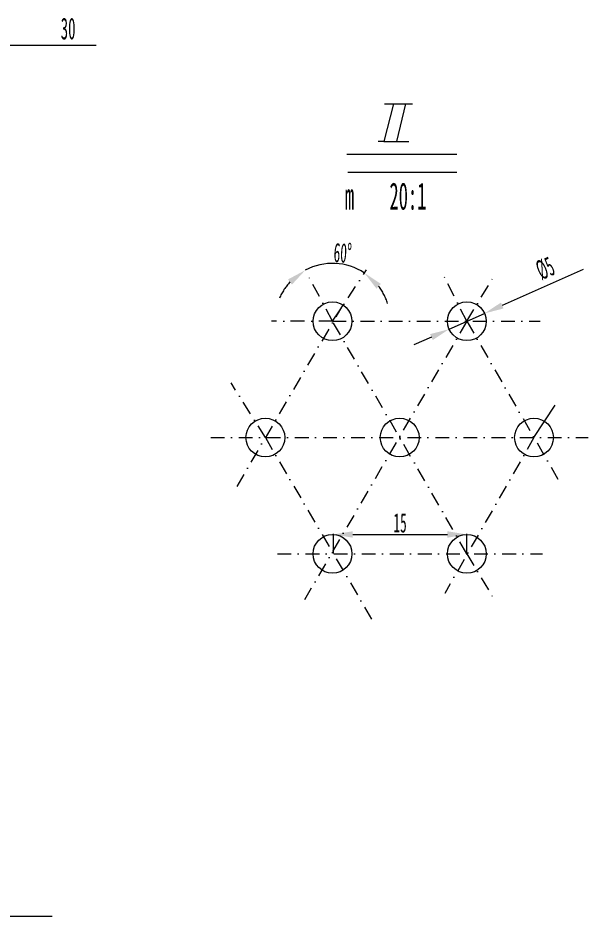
# Model space of a CAD drawing. Header units: millimetres. Extents: x -8058 to 12635, y -1342 to 1598.
# Drawn here: x 2324.7 to 2429.8, y 923.6 to 1089.3 of the extents above; entities that cross this region are included whole.
import ezdxf

# ---------------------------------------------------------------- set-up
doc = ezdxf.new("R2010")
doc.units = ezdxf.units.MM
doc.header["$LTSCALE"] = 2
for name, pattern in [('CENTERX2', [101.599999, 63.5, -12.7, 12.7, -12.7]), ('DASHDOTX2', [50.799999, 25.4, -12.7, 0, -12.7]), ('DIVIDEX2', [63.499999, 25.4, -12.7, 0, -12.7, 0, -12.7])]:
    doc.linetypes.add(name, pattern=pattern)
for name, color, linetype, lineweight in [('A1', 7, 'Continuous', 30), ('定位线', 7, 'CENTERX2', 18), ('标注', 1, 'Continuous', 18)]:
    doc.layers.add(name, color=color, linetype=linetype, lineweight=lineweight)
doc.styles.get("Standard").update_dxf_attribs({"font": '', "width": 0.5})
doc.styles.get('Standard').set_extended_font_data('宋体')

msp = doc.modelspace()

# ---------------------------------------------------------------- hatches: boundary and pattern name
at = {"layer": '标注', "linetype": 'DIVIDEX2'}
for points in [[(2374.506, 1041.049), (2375.233, 1040.105), (2377.7, 1042.76)], [(2413.772, 1036.783), (2414.257, 1035.695), (2410.749, 1034.784)], [(2400.71, 1030.962), (2401.196, 1029.874), (2404.218, 1031.873)], [(2386.45, 994.596), (2386.45, 993.404), (2382.875, 994)], [(2403.909, 994.596), (2403.909, 993.404), (2407.484, 994)]]:
    msp.add_hatch(color=0, dxfattribs=at).paths.add_polyline_path(points, flags=0)
at = {"layer": '标注'}
msp.add_hatch(color=0, dxfattribs=at).paths.add_polyline_path([(2390.813, 1039.356), (2391.628, 1040.226), (2388.612, 1042.236)], flags=0)

# ---------------------------------------------------------------- linework, layer by layer
at = {"layer": 'A1', "color": 0, "lineweight": 0}
for p, q in [((2385.349, 1064.162), (2405.652, 1064.162)), ((2385.544, 1060.818), (2405.652, 1060.818))]:
    msp.add_line(p, q, dxfattribs=at)
for centre in [(2382.715, 1033.329), (2407.484, 1033.329), (2370.331, 1011.879), (2395.1, 1011.879), (2419.868, 1011.879), (2382.715, 990.429), (2407.484, 990.429)]:
    msp.add_circle(centre, 3.575, dxfattribs=at)
at = {"layer": '定位线', "color": 0, "linetype": 'DASHDOTX2', "ltscale": 0.05}
for p, q in [((2382.715, 1033.329), (2388.992, 1042.809)), ((2382.715, 1033.329), (2378.157, 1041.901)), ((2407.484, 1033.329), (2403.258, 1041.675)), ((2407.484, 1033.329), (2412.668, 1041.974)), ((2384.629, 1036.348), (2364.792, 1002.398)), ((2382.715, 1033.329), (2371.461, 1033.329)), ((2407.484, 1033.329), (2377.525, 981.919)), ((2407.484, 990.429), (2382.715, 1033.329)), ((2382.715, 1033.329), (2421.015, 1033.329)), ((2407.484, 1033.329), (2424.712, 1003.488)), ((2370.331, 1011.879), (2364.003, 1021.951)), ((2360.251, 1011.879), (2429.833, 1011.879)), ((2370.331, 1011.879), (2390.399, 977.563)), ((2419.868, 1011.879), (2403.403, 983.119)), ((2372.577, 990.429), (2421.461, 990.429)), ((2407.484, 990.429), (2412.309, 982.394))]:
    msp.add_line(p, q, dxfattribs=at)
at = {"layer": '定位线', "color": 0, "linetype": 'DIVIDEX2'}
msp.add_line((2419.868, 1011.879), (2423.755, 1017.853), dxfattribs=at)
at = {"layer": '标注', "color": 0}
for p, q in [((2311.704, 1084.271), (2327.994, 1084.271)), ((2326.054, 1084.266), (2339.107, 1084.266)), ((2393.975, 1073.453), (2392.202, 1066.494)), ((2392.316, 1073.453), (2397.458, 1073.453)), ((2396.202, 1073.453), (2394.487, 1066.494)), ((2392.202, 1066.494), (2391.129, 1066.494)), ((2392.202, 1066.494), (2396.773, 1066.494)), ((2392.202, 1066.494), (2392.202, 1066.494)), ((2316.413, 923.613), (2331.011, 923.613))]:
    msp.add_line(p, q, dxfattribs=at)
at = {"layer": '标注', "color": 0, "linetype": 'DIVIDEX2'}
for p, q in [((2428.912, 1042.879), (2414.015, 1036.239)), ((2404.218, 1031.873), (2410.749, 1034.784)), ((2400.953, 1030.418), (2397.688, 1028.963)), ((2382.875, 990.473), (2382.875, 994.089)), ((2407.484, 990.473), (2407.484, 994.089)), ((2386.45, 994), (2403.909, 994))]:
    msp.add_line(p, q, dxfattribs=at)
at = {"layer": '标注', "color": 0}
msp.add_arc((2382.715, 1033.329), 10.682, 56.49571, 118.0008, dxfattribs=at)
at = {"layer": '标注', "color": 0, "linetype": 'DIVIDEX2'}
for start, end in [(137.26707, 156.53333), (17.96319, 37.22945)]:
    msp.add_arc((2382.715, 1033.329), 10.682, start, end, dxfattribs=at)

# ---------------------------------------------------------------- texts
at = {"layer": '标注', "color": 0, "attachment_point": 1}
for s, insert, char_height, width in [('30', (2332.597, 1089.333), 4, 18.31239), ('20:1', (2393.218, 1058.932), 5.005, 17.85123), ('m', (2384.991, 1058.932), 5.005, 13.03916)]:
    msp.add_mtext(s, dxfattribs=dict(at, insert=insert, char_height=char_height, width=width))
at = {"layer": '标注', "color": 0, "char_height": 3.575, "attachment_point": 5}
for s, insert, width, rotation in [('60%%D', (2384.602, 1045.927), 13.80617, 357.24826), ('%%C5', (2421.946, 1043.075), 14.20502, 24.02175)]:
    msp.add_mtext(s, dxfattribs=dict(at, insert=insert, width=width, rotation=rotation))
at = {"layer": '标注', "color": 0, "linetype": 'DIVIDEX2', "insert": (2395.18, 996.13), "char_height": 3.575, "width": 8.42821, "attachment_point": 5}
msp.add_mtext('15', dxfattribs=at)

doc.saveas('drawing.dxf')
